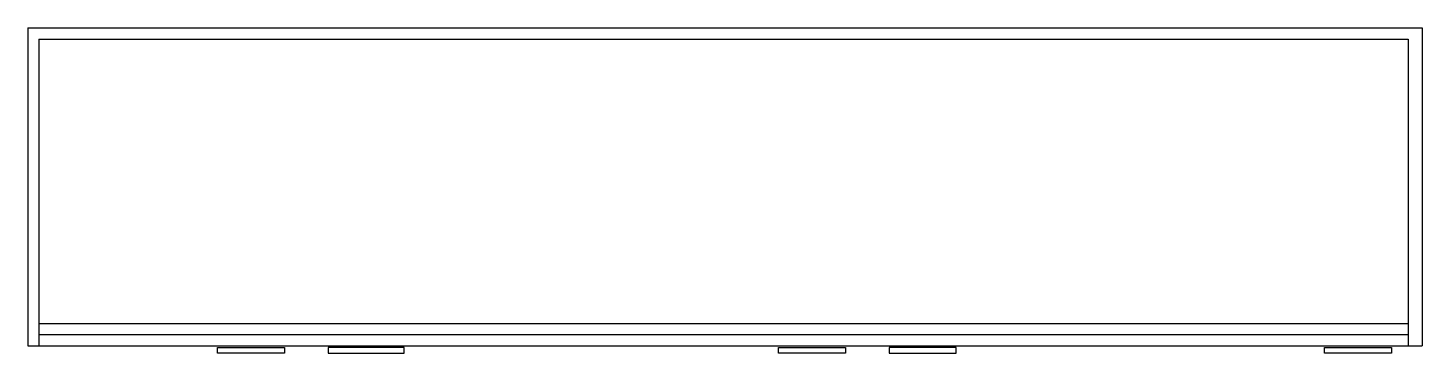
# Model space of a CAD drawing. Extents: x -57 to 193, y -27 to 31.
import ezdxf

# ---------------------------------------------------------------- set-up
doc = ezdxf.new("R2010")
doc.units = 0
doc.header["$MEASUREMENT"] = 0
doc.layers.get('0').update_dxf_attribs({"linetype": 'CONTINUOUS'})

msp = doc.modelspace()

# ---------------------------------------------------------------- linework, layer by layer
for p, q in [((-57.31, 30.94), (-57.31, -26.06)), ((-57.31, 30.94), (192.69, 30.94)), ((192.69, 30.94), (192.69, -26.06)), ((-55.32, 28.94), (190.18, 28.94)), ((-55.32, 28.94), (-55.32, -26.06)), ((190.18, 28.94), (190.18, -26.06)), ((-55.32, -22.06), (190.18, -22.06)), ((-55.32, -24.06), (190.18, -24.06)), ((-57.31, -26.06), (192.69, -26.06))]:
    msp.add_line(p, q)
for points in [[(-23.28, -27.39), (-23.28, -26.39), (-11.28, -26.39), (-11.28, -27.39)], [(10.17, -27.39), (10.17, -26.39), (-3.44, -26.39), (-3.44, -27.39)], [(77.3, -27.39), (77.3, -26.39), (89.3, -26.39), (89.3, -27.39)], [(109.14, -27.39), (109.14, -26.39), (97.14, -26.39), (97.14, -27.39)], [(175.21, -27.39), (175.21, -26.39), (187.21, -26.39), (187.21, -27.39)]]:
    msp.add_lwpolyline(points, close=True)

doc.saveas('drawing.dxf')
